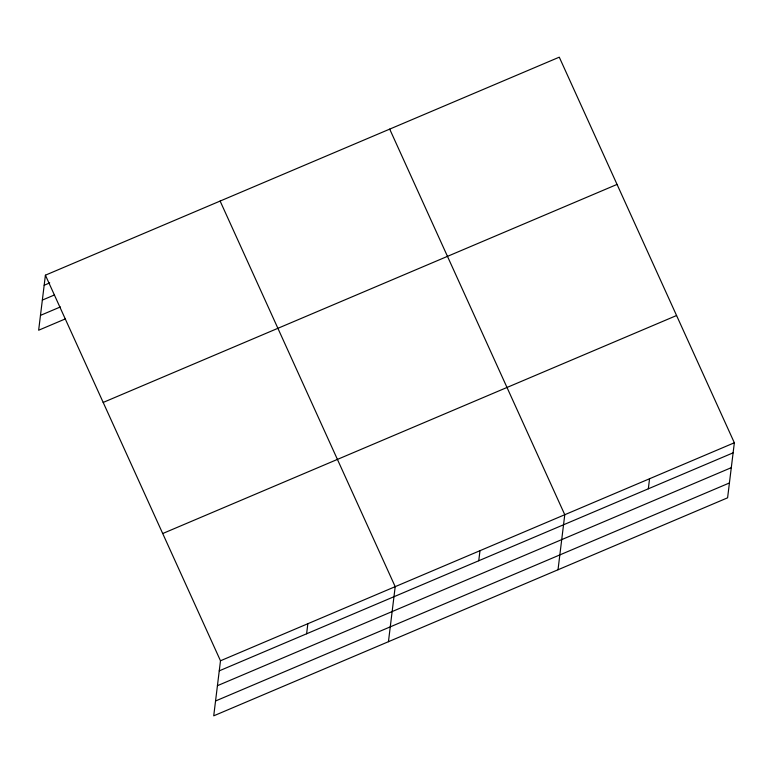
<?xml version="1.0" encoding="UTF-8"?>
<svg xmlns="http://www.w3.org/2000/svg" width="773" height="773" viewBox="0 0 773 773"><rect width="100%" height="100%" fill="white"/><g stroke="black" fill="none" stroke-linecap="round" stroke-linejoin="round"><path stroke-width="1.16" d="M45.404 275.188L220.489 660.78L213.725 715.827L727.596 497.812L734.35 442.774L559.275 57.173L45.404 275.188L38.65 330.226L65.193 318.969M306.61 633.783L307.847 623.724M388.442 641.706L395.196 586.659L220.121 201.057M478.748 560.754L479.985 550.685M558.019 569.759L564.773 514.712L389.698 129.12M648.325 488.807L649.562 478.738M44.177 285.247L49.704 282.899M42.351 300.088L54.516 294.928M40.476 315.384L60.381 306.939M103.186 402.433L617.047 184.418M162.707 533.534L676.578 315.519M220.489 660.78L734.35 442.774M219.252 670.848L733.113 452.833M217.426 685.69L731.287 467.675M215.551 700.985L729.412 482.97"/></g></svg>
